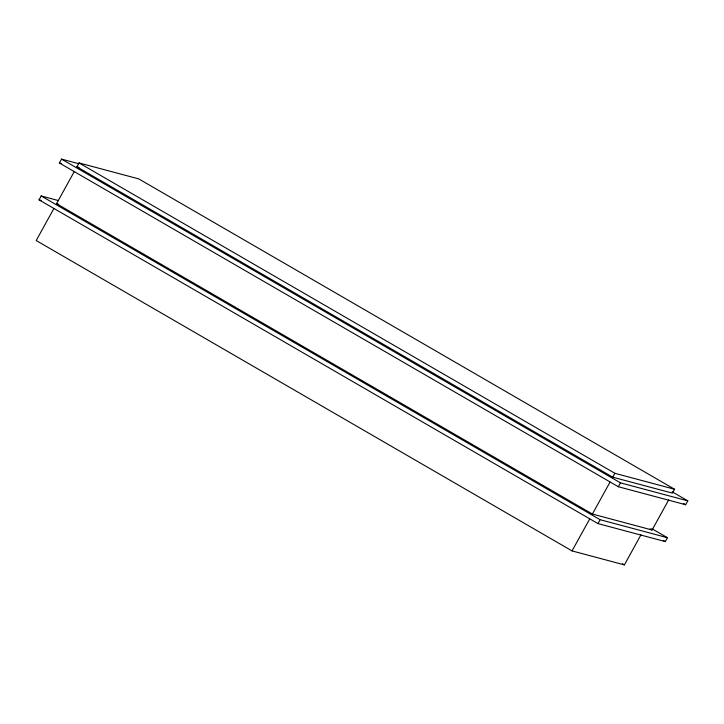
<?xml version="1.0" encoding="UTF-8"?>
<svg xmlns="http://www.w3.org/2000/svg" width="724" height="724" viewBox="0 0 724 724"><rect width="100%" height="100%" fill="white"/><g stroke="black" fill="none" stroke-linecap="round" stroke-linejoin="round"><path stroke-width="1.09" d="M651.79 528.629L667.456 537.706L665.311 541.588L597.979 523.597L39.033 199.851L41.178 195.969L58.554 200.611M672.134 491.777L687.8 500.845L685.655 504.728L618.332 486.736L59.377 162.99L61.522 159.108L78.898 163.751M53.875 208.53L36.2 240.54L572.051 550.91L624.387 564.892L640.984 534.819M668.677 499.922L652.08 529.995L592.404 514.049L56.544 203.679L74.219 171.669M76.898 166.819L79.034 162.936L138.718 178.882L674.569 489.252L672.424 493.135L612.748 477.188L76.898 166.819L79.07 167.398M572.051 550.91L589.725 518.9M592.404 514.049L610.07 482.039M612.748 477.188L614.893 473.306L674.569 489.252M597.979 523.597L600.124 519.714L667.456 537.706M618.332 486.736L620.468 482.854L687.8 500.845M59.377 162.99L61.549 163.57M56.544 203.679L58.716 204.258M39.033 199.851L41.205 200.43M683.7 503.587L685.655 504.728M79.034 162.936L614.893 473.306M61.522 159.108L620.468 482.854M650.125 528.864L652.08 529.995M663.356 540.448L665.311 541.588M41.178 195.969L600.124 519.714M622.432 563.761L624.387 564.892"/></g></svg>
